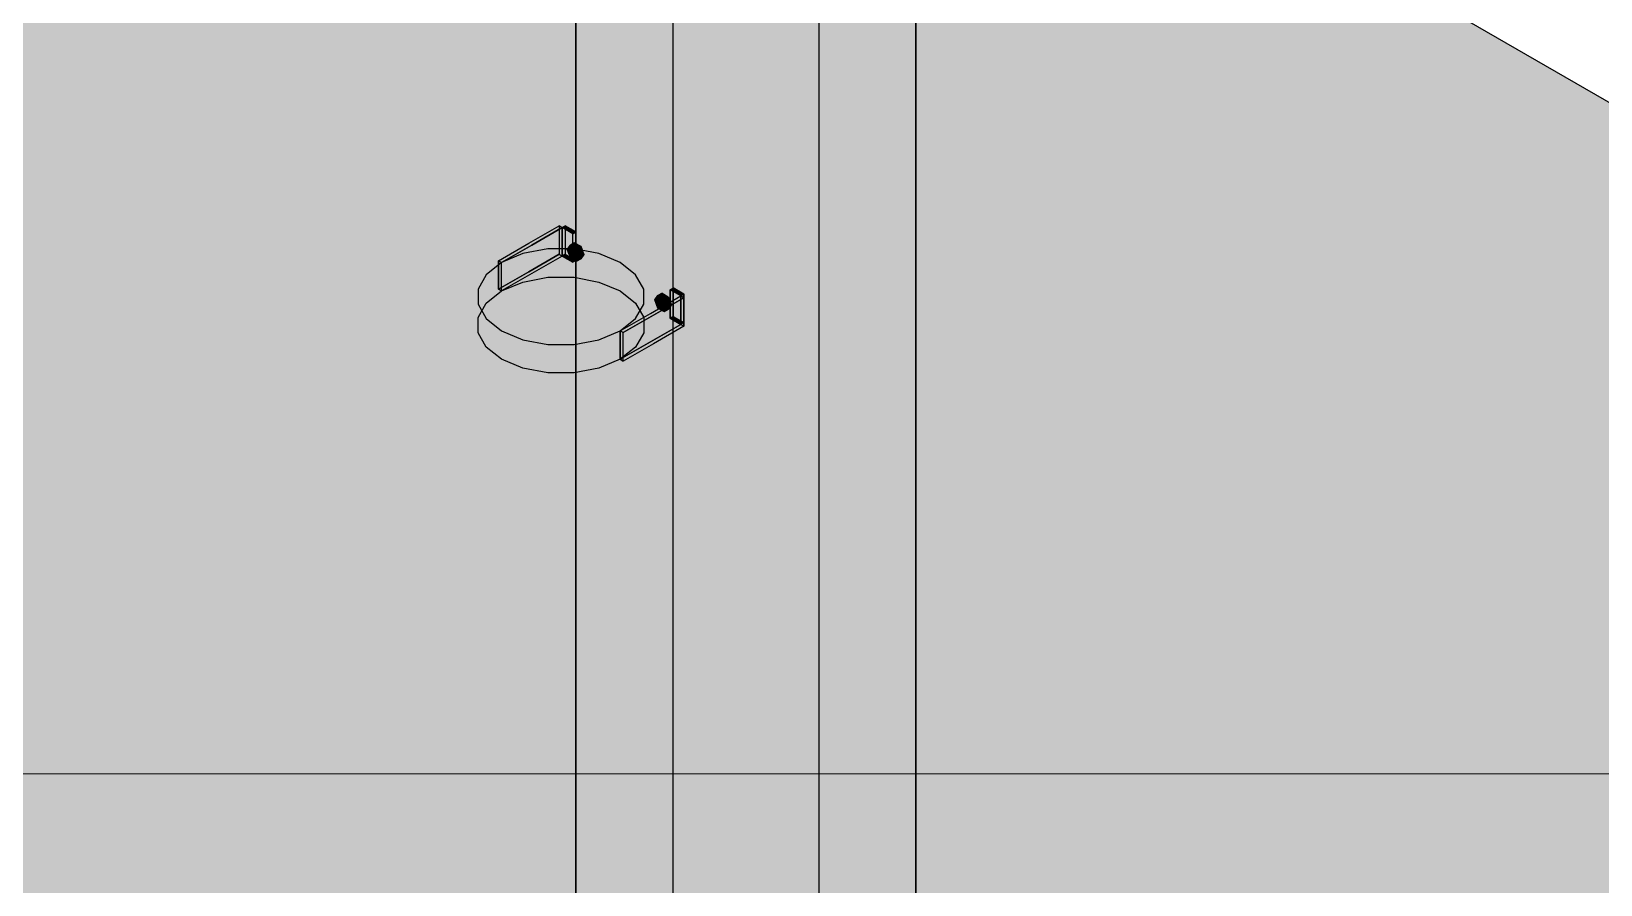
# Model space of a CAD drawing. Header units: metres. Extents: x 0 to 34.2, y 0 to 17.8.
# Drawn here: x 15.876 to 17.274, y 4.301 to 5.062 of the extents above; entities that cross this region are included whole.
import ezdxf

# ---------------------------------------------------------------- set-up
doc = ezdxf.new("R2010")
doc.units = ezdxf.units.M
doc.header["$LTSCALE"] = 0.25
doc.layers.add('ISO-ARISTAS', color=8, linetype='CONTINUOUS')
doc.layers.add('ISO-CONCRETO-SUP', color=254, linetype='CONTINUOUS', true_color=0xe8e8e8)
doc.layers.add('LLAMADAS', color=30, linetype='CONTINUOUS', lineweight=18)

msp = doc.modelspace()

# ---------------------------------------------------------------- linework, layer by layer
at = {"layer": 'ISO-ARISTAS', "color": 250}
for p, q in [((16.4476, 5.0516), (16.4476, 5.4151)), ((16.4476, 5.0516), (16.4476, 5.4151)), ((16.5775, 5.2266), (16.5775, 4.8631)), ((16.5775, 5.2266), (16.5775, 4.8631)), ((16.9048, 5.2166), (17.5754, 4.8294)), ((16.6641, 4.8131), (16.6641, 5.1766)), ((16.6641, 5.1766), (16.6641, 4.8131)), ((16.361, 4.7381), (16.361, 5.1016)), ((16.361, 5.1016), (16.361, 4.7381)), ((16.4476, 4.6881), (16.4476, 5.0516)), ((16.4476, 4.6881), (16.4476, 5.0516)), ((16.319, 4.8731), (16.346, 4.8887)), ((16.319, 4.8731), (16.346, 4.8887)), ((16.3218, 4.8715), (16.3487, 4.8871)), ((16.3487, 4.8871), (16.3218, 4.8715)), ((16.3487, 4.8871), (16.346, 4.8887)), ((16.346, 4.8887), (16.346, 4.8633)), ((16.346, 4.8887), (16.346, 4.8633)), ((16.346, 4.8887), (16.3487, 4.8871)), ((16.3487, 4.8871), (16.3515, 4.8887)), ((16.3487, 4.8871), (16.3515, 4.8887)), ((16.3487, 4.8617), (16.3487, 4.8871)), ((16.3487, 4.8617), (16.3487, 4.8871)), ((16.3583, 4.8816), (16.3487, 4.8871)), ((16.3487, 4.8871), (16.3487, 4.8617)), ((16.3487, 4.8871), (16.3487, 4.8617)), ((16.3583, 4.8816), (16.3487, 4.8871)), ((16.3515, 4.8887), (16.3515, 4.8633)), ((16.361, 4.8832), (16.3515, 4.8887)), ((16.3515, 4.8887), (16.3515, 4.8633)), ((16.3515, 4.8887), (16.361, 4.8832)), ((16.3583, 4.8816), (16.361, 4.8832)), ((16.361, 4.8832), (16.3583, 4.8816)), ((16.361, 4.8578), (16.361, 4.8832)), ((16.361, 4.8832), (16.361, 4.8578)), ((16.292, 4.8575), (16.319, 4.8731)), ((16.292, 4.8575), (16.319, 4.8731)), ((16.2948, 4.856), (16.3218, 4.8715)), ((16.3218, 4.8715), (16.2948, 4.856)), ((16.3561, 4.8714), (16.3533, 4.8675)), ((16.3533, 4.8675), (16.3561, 4.8714)), ((16.357, 4.8696), (16.3533, 4.8675)), ((16.3533, 4.8675), (16.357, 4.8696)), ((16.3598, 4.8736), (16.3561, 4.8714)), ((16.3561, 4.8714), (16.3598, 4.8736)), ((16.3561, 4.8714), (16.3616, 4.8682)), ((16.3616, 4.8682), (16.3561, 4.8714)), ((16.357, 4.8696), (16.3598, 4.8736)), ((16.357, 4.8696), (16.3598, 4.8736)), ((16.3598, 4.8625), (16.357, 4.8696)), ((16.3598, 4.8625), (16.357, 4.8696)), ((16.3583, 4.8562), (16.3583, 4.8816)), ((16.3583, 4.8562), (16.3583, 4.8816)), ((16.3598, 4.8736), (16.3654, 4.8704)), ((16.3598, 4.8736), (16.3654, 4.8704)), ((16.3654, 4.8704), (16.3616, 4.8682)), ((16.3616, 4.8682), (16.3654, 4.8704)), ((16.3654, 4.8704), (16.3681, 4.8632)), ((16.3654, 4.8704), (16.3681, 4.8632)), ((16.2948, 4.856), (16.281, 4.845)), ((16.292, 4.8321), (16.292, 4.8575)), ((16.2948, 4.856), (16.292, 4.8575)), ((16.2948, 4.856), (16.292, 4.8575)), ((16.292, 4.8575), (16.292, 4.8321)), ((16.3137, 4.8639), (16.2948, 4.856)), ((16.2948, 4.8306), (16.2948, 4.856)), ((16.2948, 4.8306), (16.2948, 4.856)), ((16.3359, 4.8681), (16.3137, 4.8639)), ((16.319, 4.8477), (16.346, 4.8633)), ((16.346, 4.8633), (16.319, 4.8477)), ((16.3487, 4.8617), (16.3218, 4.8461)), ((16.3487, 4.8617), (16.3218, 4.8461)), ((16.3593, 4.8681), (16.3359, 4.8681)), ((16.346, 4.8633), (16.3487, 4.8617)), ((16.346, 4.8633), (16.3487, 4.8617)), ((16.3487, 4.8617), (16.3515, 4.8633)), ((16.3515, 4.8633), (16.3487, 4.8617)), ((16.3583, 4.8562), (16.3487, 4.8617)), ((16.3487, 4.8617), (16.3583, 4.8562)), ((16.3515, 4.8633), (16.361, 4.8578)), ((16.3515, 4.8633), (16.361, 4.8578)), ((16.3533, 4.8675), (16.3561, 4.8603)), ((16.3561, 4.8603), (16.3533, 4.8675)), ((16.3561, 4.8603), (16.3598, 4.8625)), ((16.3598, 4.8625), (16.3561, 4.8603)), ((16.3561, 4.8603), (16.3616, 4.8571)), ((16.3616, 4.8571), (16.3561, 4.8603)), ((16.361, 4.8578), (16.3583, 4.8562)), ((16.361, 4.8578), (16.3583, 4.8562)), ((16.3815, 4.8639), (16.3593, 4.8681)), ((16.3654, 4.8593), (16.3598, 4.8625)), ((16.3654, 4.8593), (16.3598, 4.8625)), ((16.3616, 4.8682), (16.3644, 4.8611)), ((16.3644, 4.8611), (16.3616, 4.8682)), ((16.3616, 4.8571), (16.3644, 4.8611)), ((16.3644, 4.8611), (16.3616, 4.8571)), ((16.3616, 4.8571), (16.3654, 4.8593)), ((16.3654, 4.8593), (16.3616, 4.8571)), ((16.3644, 4.8611), (16.3681, 4.8632)), ((16.3681, 4.8632), (16.3644, 4.8611)), ((16.3681, 4.8632), (16.3654, 4.8593)), ((16.3681, 4.8632), (16.3654, 4.8593)), ((16.4004, 4.856), (16.3815, 4.8639)), ((16.4142, 4.845), (16.4004, 4.856)), ((16.5775, 4.8631), (16.5775, 4.4996)), ((16.5775, 4.8631), (16.5775, 4.4996)), ((16.281, 4.845), (16.2738, 4.8322)), ((16.292, 4.8321), (16.319, 4.8477)), ((16.319, 4.8477), (16.292, 4.8321)), ((16.3218, 4.8461), (16.2948, 4.8306)), ((16.3218, 4.8461), (16.2948, 4.8306)), ((16.3137, 4.8385), (16.3359, 4.8427)), ((16.3359, 4.8427), (16.3593, 4.8427)), ((16.3593, 4.8427), (16.3815, 4.8385)), ((16.4214, 4.8322), (16.4142, 4.845)), ((16.2738, 4.8322), (16.2738, 4.8187)), ((16.281, 4.8196), (16.2948, 4.8306)), ((16.2948, 4.8306), (16.292, 4.8321)), ((16.292, 4.8321), (16.2948, 4.8306)), ((16.2948, 4.8306), (16.3137, 4.8385)), ((16.3815, 4.8385), (16.4004, 4.8306)), ((16.4004, 4.8306), (16.4142, 4.8196)), ((16.4214, 4.8187), (16.4214, 4.8322)), ((16.434, 4.8264), (16.4313, 4.8225)), ((16.4313, 4.8225), (16.434, 4.8264)), ((16.4378, 4.8286), (16.434, 4.8264)), ((16.434, 4.8264), (16.4378, 4.8286)), ((16.434, 4.8264), (16.4396, 4.8232)), ((16.4396, 4.8232), (16.434, 4.8264)), ((16.435, 4.8246), (16.4378, 4.8286)), ((16.435, 4.8246), (16.4378, 4.8286)), ((16.4378, 4.8286), (16.4433, 4.8254)), ((16.4378, 4.8286), (16.4433, 4.8254)), ((16.4449, 4.8316), (16.4476, 4.8332)), ((16.4449, 4.8316), (16.4476, 4.8332)), ((16.4449, 4.8062), (16.4449, 4.8316)), ((16.4544, 4.8261), (16.4449, 4.8316)), ((16.4449, 4.8316), (16.4449, 4.8062)), ((16.4544, 4.8261), (16.4449, 4.8316)), ((16.4476, 4.8332), (16.4476, 4.8078)), ((16.4571, 4.8277), (16.4476, 4.8332)), ((16.4476, 4.8332), (16.4476, 4.8078)), ((16.4476, 4.8332), (16.4571, 4.8277)), ((16.4544, 4.8261), (16.4571, 4.8277)), ((16.4571, 4.8277), (16.4544, 4.8261)), ((16.4571, 4.8023), (16.4571, 4.8277)), ((16.4571, 4.8277), (16.4571, 4.8023)), ((16.2738, 4.8068), (16.281, 4.8196)), ((16.2738, 4.8187), (16.281, 4.8059)), ((16.4142, 4.8196), (16.4214, 4.8068)), ((16.4142, 4.8059), (16.4214, 4.8187)), ((16.4274, 4.8105), (16.4544, 4.8261)), ((16.4274, 4.8105), (16.4544, 4.8261)), ((16.4302, 4.8089), (16.4571, 4.8245)), ((16.4571, 4.8245), (16.4302, 4.8089)), ((16.435, 4.8246), (16.4313, 4.8225)), ((16.4313, 4.8225), (16.435, 4.8246)), ((16.4313, 4.8225), (16.434, 4.8153)), ((16.434, 4.8153), (16.4313, 4.8225)), ((16.434, 4.8153), (16.4378, 4.8175)), ((16.4378, 4.8175), (16.434, 4.8153)), ((16.434, 4.8153), (16.4396, 4.8121)), ((16.4396, 4.8121), (16.434, 4.8153)), ((16.4378, 4.8175), (16.435, 4.8246)), ((16.4378, 4.8175), (16.435, 4.8246)), ((16.4433, 4.8143), (16.4378, 4.8175)), ((16.4433, 4.8143), (16.4378, 4.8175)), ((16.4433, 4.8254), (16.4396, 4.8232)), ((16.4396, 4.8232), (16.4433, 4.8254)), ((16.4396, 4.8232), (16.4424, 4.8161)), ((16.4424, 4.8161), (16.4396, 4.8232)), ((16.4396, 4.8121), (16.4424, 4.8161)), ((16.4424, 4.8161), (16.4396, 4.8121)), ((16.4396, 4.8121), (16.4433, 4.8143)), ((16.4433, 4.8143), (16.4396, 4.8121)), ((16.4424, 4.8161), (16.4461, 4.8182)), ((16.4461, 4.8182), (16.4424, 4.8161)), ((16.4433, 4.8254), (16.4461, 4.8182)), ((16.4433, 4.8254), (16.4461, 4.8182)), ((16.4461, 4.8182), (16.4433, 4.8143)), ((16.4461, 4.8182), (16.4433, 4.8143)), ((16.4544, 4.8007), (16.4544, 4.8261)), ((16.4544, 4.8007), (16.4544, 4.8261)), ((16.4571, 4.8245), (16.4544, 4.8261)), ((16.4544, 4.8261), (16.4544, 4.8007)), ((16.4544, 4.8261), (16.4544, 4.8007)), ((16.4544, 4.8261), (16.4571, 4.8245)), ((16.4571, 4.7991), (16.4571, 4.8245)), ((16.4571, 4.8245), (16.4571, 4.7991)), ((16.6641, 4.4496), (16.6641, 4.8131)), ((16.6641, 4.8131), (16.6641, 4.4496)), ((16.2738, 4.7933), (16.2738, 4.8068)), ((16.281, 4.8059), (16.2948, 4.795)), ((16.4004, 4.795), (16.4274, 4.8105)), ((16.4004, 4.795), (16.4274, 4.8105)), ((16.4004, 4.795), (16.4142, 4.8059)), ((16.4032, 4.7934), (16.4302, 4.8089)), ((16.4302, 4.8089), (16.4032, 4.7934)), ((16.4214, 4.8068), (16.4214, 4.7933)), ((16.4274, 4.7851), (16.4544, 4.8007)), ((16.4544, 4.8007), (16.4274, 4.7851)), ((16.4571, 4.7991), (16.4302, 4.7835)), ((16.4571, 4.7991), (16.4302, 4.7835)), ((16.4449, 4.8062), (16.4476, 4.8078)), ((16.4476, 4.8078), (16.4449, 4.8062)), ((16.4544, 4.8007), (16.4449, 4.8062)), ((16.4449, 4.8062), (16.4544, 4.8007)), ((16.4476, 4.8078), (16.4571, 4.8023)), ((16.4476, 4.8078), (16.4571, 4.8023)), ((16.4571, 4.8023), (16.4544, 4.8007)), ((16.4571, 4.8023), (16.4544, 4.8007)), ((16.4544, 4.8007), (16.4571, 4.7991)), ((16.4544, 4.8007), (16.4571, 4.7991)), ((16.281, 4.7805), (16.2738, 4.7933)), ((16.2948, 4.795), (16.3137, 4.787)), ((16.3137, 4.787), (16.3359, 4.7828)), ((16.3593, 4.7828), (16.3815, 4.787)), ((16.3815, 4.787), (16.4004, 4.795)), ((16.4004, 4.7696), (16.4004, 4.795)), ((16.4032, 4.7934), (16.4004, 4.795)), ((16.4032, 4.7934), (16.4004, 4.795)), ((16.4004, 4.795), (16.4004, 4.7696)), ((16.4004, 4.7696), (16.4274, 4.7851)), ((16.4274, 4.7851), (16.4004, 4.7696)), ((16.4032, 4.768), (16.4032, 4.7934)), ((16.4032, 4.768), (16.4032, 4.7934)), ((16.4214, 4.7933), (16.4142, 4.7805)), ((16.2948, 4.7696), (16.281, 4.7805)), ((16.3359, 4.7828), (16.3593, 4.7828)), ((16.4142, 4.7805), (16.4004, 4.7696)), ((16.4302, 4.7835), (16.4032, 4.768)), ((16.4302, 4.7835), (16.4032, 4.768)), ((16.3137, 4.7616), (16.2948, 4.7696)), ((16.3359, 4.7574), (16.3137, 4.7616)), ((16.3593, 4.7574), (16.3359, 4.7574)), ((16.3815, 4.7616), (16.3593, 4.7574)), ((16.4004, 4.7696), (16.3815, 4.7616)), ((16.4032, 4.768), (16.4004, 4.7696)), ((16.4004, 4.7696), (16.4032, 4.768)), ((16.361, 4.3746), (16.361, 4.7381)), ((16.361, 4.7381), (16.361, 4.3746)), ((16.4476, 4.3246), (16.4476, 4.6881)), ((16.4476, 4.3246), (16.4476, 4.6881)), ((16.5775, 4.4996), (16.5775, 4.136)), ((16.5775, 4.4996), (16.5775, 4.136)), ((16.6641, 4.086), (16.6641, 4.4496)), ((16.6641, 4.4496), (16.6641, 4.086)), ((16.361, 4.011), (16.361, 4.3746)), ((16.361, 4.3746), (16.361, 4.011)), ((16.4476, 3.961), (16.4476, 4.3246)), ((16.4476, 3.961), (16.4476, 4.3246))]:
    msp.add_line(p, q, dxfattribs=at)
at = {"layer": 'ISO-CONCRETO-SUP', "true_color": 0xc9c7c0}
for points in [[(16.2341, 5.6038), (16.9048, 5.2166), (15.6712, 5.2788), (16.3419, 4.8916)], [(15.6712, 5.2788), (16.3419, 4.8916), (15.1083, 4.9538), (15.7789, 4.5666)], [(16.9048, 5.2166), (17.5754, 4.8294), (16.3419, 4.8916), (17.0125, 4.5044)], [(16.3419, 4.8916), (17.0125, 4.5044), (15.7789, 4.5666), (16.4496, 4.1794)], [(17.5754, 4.8294), (18.246, 4.4422), (17.0125, 4.5044), (17.6831, 4.1172)], [(15.7789, 4.5666), (16.4496, 4.1794), (15.216, 4.2416), (15.8867, 3.8544)], [(17.0125, 4.5044), (17.6831, 4.1172), (16.4496, 4.1794), (17.1202, 3.7922)]]:
    msp.add_solid(points, dxfattribs=at)
at = {"layer": 'ISO-CONCRETO-SUP', "true_color": 0x575d65}
for points in [[(16.6641, 5.1766), (16.4476, 5.0516), (16.6641, 5.5401), (16.4476, 5.4151)], [(16.5775, 4.8631), (16.361, 4.7381), (16.5775, 5.2266), (16.361, 5.1016)], [(16.6641, 4.8131), (16.4476, 4.6881), (16.6641, 5.1766), (16.4476, 5.0516)], [(16.5775, 4.4996), (16.361, 4.3746), (16.5775, 4.8631), (16.361, 4.7381)], [(16.6641, 4.4496), (16.4476, 4.3246), (16.6641, 4.8131), (16.4476, 4.6881)], [(16.5775, 4.136), (16.361, 4.011), (16.5775, 4.4996), (16.361, 4.3746)], [(16.6641, 4.086), (16.4476, 3.961), (16.6641, 4.4496), (16.4476, 4.3246)]]:
    msp.add_solid(points, dxfattribs=at)
at = {"layer": 'ISO-CONCRETO-SUP', "true_color": 0x616771}
for points in [[(16.361, 5.1016), (16.4476, 5.0516), (16.361, 5.4651), (16.4476, 5.4151)], [(16.5775, 4.8631), (16.6641, 4.8131), (16.5775, 5.2266), (16.6641, 5.1766)], [(16.361, 4.7381), (16.4476, 4.6881), (16.361, 5.1016), (16.4476, 5.0516)], [(16.5775, 4.4996), (16.6641, 4.4496), (16.5775, 4.8631), (16.6641, 4.8131)], [(16.361, 4.3746), (16.4476, 4.3246), (16.361, 4.7381), (16.4476, 4.6881)], [(16.5775, 4.136), (16.6641, 4.086), (16.5775, 4.4996), (16.6641, 4.4496)], [(16.361, 4.011), (16.4476, 3.961), (16.361, 4.3746), (16.4476, 4.3246)]]:
    msp.add_solid(points, dxfattribs=at)
at = {"layer": 'ISO-CONCRETO-SUP', "true_color": 0x92aec8}
for points in [[(16.3367, 5.1512), (16.3159, 5.1473), (16.3367, 5.0559), (16.3159, 5.052)], [(16.3585, 5.0716), (16.3793, 5.0755), (16.3585, 4.9763), (16.3793, 4.9802)], [(16.3367, 5.0559), (16.3159, 5.052), (16.3367, 4.9606), (16.3159, 4.9567)], [(16.3585, 4.9763), (16.3793, 4.9802), (16.3585, 4.8809), (16.3793, 4.8848)], [(16.3367, 4.9606), (16.3159, 4.9567), (16.3367, 4.8652), (16.3159, 4.8613)], [(16.3585, 4.8809), (16.3793, 4.8848), (16.3585, 4.7856), (16.3793, 4.7895)], [(16.3367, 4.8652), (16.3159, 4.8613), (16.3367, 4.7699), (16.3159, 4.766)], [(16.3585, 4.7856), (16.3793, 4.7895), (16.3585, 4.6903), (16.3793, 4.6942)], [(16.3367, 4.7699), (16.3159, 4.766), (16.3367, 4.6746), (16.3159, 4.6707)], [(16.3585, 4.6903), (16.3793, 4.6942), (16.3585, 4.5949), (16.3793, 4.5988)], [(16.3367, 4.6746), (16.3159, 4.6707), (16.3367, 4.5792), (16.3159, 4.5753)], [(16.3585, 4.5949), (16.3793, 4.5988), (16.3585, 4.4996), (16.3793, 4.5035)], [(16.3367, 4.5792), (16.3159, 4.5753), (16.3367, 4.4839), (16.3159, 4.48)], [(16.3585, 4.4996), (16.3793, 4.5035), (16.3585, 4.4043), (16.3793, 4.4082)], [(16.3367, 4.4839), (16.3159, 4.48), (16.3367, 4.3886), (16.3159, 4.3847)], [(16.3585, 4.4043), (16.3793, 4.4082), (16.3585, 4.3089), (16.3793, 4.3128)], [(16.3367, 4.3886), (16.3159, 4.3847), (16.3367, 4.2932), (16.3159, 4.2893)], [(16.3585, 4.3089), (16.3793, 4.3128), (16.3585, 4.2136), (16.3793, 4.2175)]]:
    msp.add_solid(points, dxfattribs=at)
at = {"layer": 'ISO-CONCRETO-SUP', "true_color": 0x98b5d0}
for points in [[(16.3585, 5.1512), (16.3367, 5.1512), (16.3585, 5.0559), (16.3367, 5.0559)], [(16.3367, 5.0716), (16.3585, 5.0716), (16.3367, 4.9763), (16.3585, 4.9763)], [(16.3585, 5.0559), (16.3367, 5.0559), (16.3585, 4.9606), (16.3367, 4.9606)], [(16.3367, 4.9763), (16.3585, 4.9763), (16.3367, 4.8809), (16.3585, 4.8809)], [(16.3585, 4.9606), (16.3367, 4.9606), (16.3585, 4.8652), (16.3367, 4.8652)], [(16.3367, 4.8809), (16.3585, 4.8809), (16.3367, 4.7856), (16.3585, 4.7856)], [(16.3585, 4.8652), (16.3367, 4.8652), (16.3585, 4.7699), (16.3367, 4.7699)], [(16.3367, 4.7856), (16.3585, 4.7856), (16.3367, 4.6903), (16.3585, 4.6903)], [(16.3585, 4.7699), (16.3367, 4.7699), (16.3585, 4.6746), (16.3367, 4.6746)], [(16.3367, 4.6903), (16.3585, 4.6903), (16.3367, 4.5949), (16.3585, 4.5949)], [(16.3585, 4.6746), (16.3367, 4.6746), (16.3585, 4.5792), (16.3367, 4.5792)], [(16.3367, 4.5949), (16.3585, 4.5949), (16.3367, 4.4996), (16.3585, 4.4996)], [(16.3585, 4.5792), (16.3367, 4.5792), (16.3585, 4.4839), (16.3367, 4.4839)], [(16.3367, 4.4996), (16.3585, 4.4996), (16.3367, 4.4043), (16.3585, 4.4043)], [(16.3585, 4.4839), (16.3367, 4.4839), (16.3585, 4.3886), (16.3367, 4.3886)], [(16.3367, 4.4043), (16.3585, 4.4043), (16.3367, 4.3089), (16.3585, 4.3089)], [(16.3585, 4.3886), (16.3367, 4.3886), (16.3585, 4.2932), (16.3367, 4.2932)], [(16.3367, 4.3089), (16.3585, 4.3089), (16.3367, 4.2136), (16.3585, 4.2136)]]:
    msp.add_solid(points, dxfattribs=at)
at = {"layer": 'ISO-CONCRETO-SUP', "true_color": 0x99b6d1}
for points in [[(16.3793, 5.1473), (16.3585, 5.1512), (16.3793, 5.052), (16.3585, 5.0559)], [(16.3159, 5.0755), (16.3367, 5.0716), (16.3159, 4.9802), (16.3367, 4.9763)], [(16.3793, 5.052), (16.3585, 5.0559), (16.3793, 4.9567), (16.3585, 4.9606)], [(16.3159, 4.9802), (16.3367, 4.9763), (16.3159, 4.8848), (16.3367, 4.8809)], [(16.3793, 4.9567), (16.3585, 4.9606), (16.3793, 4.8613), (16.3585, 4.8652)], [(16.3159, 4.8848), (16.3367, 4.8809), (16.3159, 4.7895), (16.3367, 4.7856)], [(16.3793, 4.8613), (16.3585, 4.8652), (16.3793, 4.766), (16.3585, 4.7699)], [(16.3159, 4.7895), (16.3367, 4.7856), (16.3159, 4.6942), (16.3367, 4.6903)], [(16.3793, 4.766), (16.3585, 4.7699), (16.3793, 4.6707), (16.3585, 4.6746)], [(16.3159, 4.6942), (16.3367, 4.6903), (16.3159, 4.5988), (16.3367, 4.5949)], [(16.3793, 4.6707), (16.3585, 4.6746), (16.3793, 4.5753), (16.3585, 4.5792)], [(16.3159, 4.5988), (16.3367, 4.5949), (16.3159, 4.5035), (16.3367, 4.4996)], [(16.3793, 4.5753), (16.3585, 4.5792), (16.3793, 4.48), (16.3585, 4.4839)], [(16.3159, 4.5035), (16.3367, 4.4996), (16.3159, 4.4082), (16.3367, 4.4043)], [(16.3793, 4.48), (16.3585, 4.4839), (16.3793, 4.3847), (16.3585, 4.3886)], [(16.3159, 4.4082), (16.3367, 4.4043), (16.3159, 4.3128), (16.3367, 4.3089)], [(16.3793, 4.3847), (16.3585, 4.3886), (16.3793, 4.2893), (16.3585, 4.2932)], [(16.3159, 4.3128), (16.3367, 4.3089), (16.3159, 4.2175), (16.3367, 4.2136)]]:
    msp.add_solid(points, dxfattribs=at)
at = {"layer": 'ISO-CONCRETO-SUP', "true_color": 0x7c93a9}
for points in [[(16.2982, 5.1399), (16.2854, 5.1297), (16.2982, 5.0446), (16.2854, 5.0344)], [(16.397, 5.0829), (16.4098, 5.0931), (16.397, 4.9876), (16.4098, 4.9978)], [(16.2982, 5.0446), (16.2854, 5.0344), (16.2982, 4.9493), (16.2854, 4.939)], [(16.397, 4.9876), (16.4098, 4.9978), (16.397, 4.8923), (16.4098, 4.9025)], [(16.2982, 4.9493), (16.2854, 4.939), (16.2982, 4.8539), (16.2854, 4.8437)], [(16.397, 4.8923), (16.4098, 4.9025), (16.397, 4.7969), (16.4098, 4.8071)], [(16.2982, 4.8539), (16.2854, 4.8437), (16.2982, 4.7586), (16.2854, 4.7484)], [(16.397, 4.7969), (16.4098, 4.8071), (16.397, 4.7016), (16.4098, 4.7118)], [(16.2982, 4.7586), (16.2854, 4.7484), (16.2982, 4.6633), (16.2854, 4.653)], [(16.397, 4.7016), (16.4098, 4.7118), (16.397, 4.6063), (16.4098, 4.6165)], [(16.2982, 4.6633), (16.2854, 4.653), (16.2982, 4.5679), (16.2854, 4.5577)], [(16.397, 4.6063), (16.4098, 4.6165), (16.397, 4.5109), (16.4098, 4.5211)], [(16.2982, 4.5679), (16.2854, 4.5577), (16.2982, 4.4726), (16.2854, 4.4624)], [(16.397, 4.5109), (16.4098, 4.5211), (16.397, 4.4156), (16.4098, 4.4258)], [(16.2982, 4.4726), (16.2854, 4.4624), (16.2982, 4.3773), (16.2854, 4.367)], [(16.397, 4.4156), (16.4098, 4.4258), (16.397, 4.3203), (16.4098, 4.3305)], [(16.2982, 4.3773), (16.2854, 4.367), (16.2982, 4.2819), (16.2854, 4.2717)], [(16.397, 4.3203), (16.4098, 4.3305), (16.397, 4.2249), (16.4098, 4.2351)]]:
    msp.add_solid(points, dxfattribs=at)
at = {"layer": 'ISO-CONCRETO-SUP', "true_color": 0x88a2bb}
for points in [[(16.3159, 5.1473), (16.2982, 5.1399), (16.3159, 5.052), (16.2982, 5.0446)], [(16.3793, 5.0755), (16.397, 5.0829), (16.3793, 4.9802), (16.397, 4.9876)], [(16.3159, 5.052), (16.2982, 5.0446), (16.3159, 4.9567), (16.2982, 4.9493)], [(16.3793, 4.9802), (16.397, 4.9876), (16.3793, 4.8848), (16.397, 4.8923)], [(16.3159, 4.9567), (16.2982, 4.9493), (16.3159, 4.8613), (16.2982, 4.8539)], [(16.3793, 4.8848), (16.397, 4.8923), (16.3793, 4.7895), (16.397, 4.7969)], [(16.3159, 4.8613), (16.2982, 4.8539), (16.3159, 4.766), (16.2982, 4.7586)], [(16.3793, 4.7895), (16.397, 4.7969), (16.3793, 4.6942), (16.397, 4.7016)], [(16.3159, 4.766), (16.2982, 4.7586), (16.3159, 4.6707), (16.2982, 4.6633)], [(16.3793, 4.6942), (16.397, 4.7016), (16.3793, 4.5988), (16.397, 4.6063)], [(16.3159, 4.6707), (16.2982, 4.6633), (16.3159, 4.5753), (16.2982, 4.5679)], [(16.3793, 4.5988), (16.397, 4.6063), (16.3793, 4.5035), (16.397, 4.5109)], [(16.3159, 4.5753), (16.2982, 4.5679), (16.3159, 4.48), (16.2982, 4.4726)], [(16.3793, 4.5035), (16.397, 4.5109), (16.3793, 4.4082), (16.397, 4.4156)], [(16.3159, 4.48), (16.2982, 4.4726), (16.3159, 4.3847), (16.2982, 4.3773)], [(16.3793, 4.4082), (16.397, 4.4156), (16.3793, 4.3128), (16.397, 4.3203)], [(16.3159, 4.3847), (16.2982, 4.3773), (16.3159, 4.2893), (16.2982, 4.2819)], [(16.3793, 4.3128), (16.397, 4.3203), (16.3793, 4.2175), (16.397, 4.2249)]]:
    msp.add_solid(points, dxfattribs=at)
at = {"layer": 'ISO-CONCRETO-SUP', "true_color": 0x95b1cc}
for points in [[(16.397, 5.1399), (16.3793, 5.1473), (16.397, 5.0446), (16.3793, 5.052)], [(16.2982, 5.0829), (16.3159, 5.0755), (16.2982, 4.9876), (16.3159, 4.9802)], [(16.397, 5.0446), (16.3793, 5.052), (16.397, 4.9493), (16.3793, 4.9567)], [(16.2982, 4.9876), (16.3159, 4.9802), (16.2982, 4.8923), (16.3159, 4.8848)], [(16.397, 4.9493), (16.3793, 4.9567), (16.397, 4.8539), (16.3793, 4.8613)], [(16.2982, 4.8923), (16.3159, 4.8848), (16.2982, 4.7969), (16.3159, 4.7895)], [(16.397, 4.8539), (16.3793, 4.8613), (16.397, 4.7586), (16.3793, 4.766)], [(16.2982, 4.7969), (16.3159, 4.7895), (16.2982, 4.7016), (16.3159, 4.6942)], [(16.397, 4.7586), (16.3793, 4.766), (16.397, 4.6633), (16.3793, 4.6707)], [(16.2982, 4.7016), (16.3159, 4.6942), (16.2982, 4.6063), (16.3159, 4.5988)], [(16.397, 4.6633), (16.3793, 4.6707), (16.397, 4.5679), (16.3793, 4.5753)], [(16.2982, 4.6063), (16.3159, 4.5988), (16.2982, 4.5109), (16.3159, 4.5035)], [(16.397, 4.5679), (16.3793, 4.5753), (16.397, 4.4726), (16.3793, 4.48)], [(16.2982, 4.5109), (16.3159, 4.5035), (16.2982, 4.4156), (16.3159, 4.4082)], [(16.397, 4.4726), (16.3793, 4.48), (16.397, 4.3773), (16.3793, 4.3847)], [(16.2982, 4.4156), (16.3159, 4.4082), (16.2982, 4.3203), (16.3159, 4.3128)], [(16.397, 4.3773), (16.3793, 4.3847), (16.397, 4.2819), (16.3793, 4.2893)], [(16.2982, 4.3203), (16.3159, 4.3128), (16.2982, 4.2249), (16.3159, 4.2175)]]:
    msp.add_solid(points, dxfattribs=at)
at = {"layer": 'ISO-CONCRETO-SUP', "true_color": 0x8da7c1}
for points in [[(16.4098, 5.1297), (16.397, 5.1399), (16.4098, 5.0344), (16.397, 5.0446)], [(16.2854, 5.0931), (16.2982, 5.0829), (16.2854, 4.9978), (16.2982, 4.9876)], [(16.4098, 5.0344), (16.397, 5.0446), (16.4098, 4.939), (16.397, 4.9493)], [(16.2854, 4.9978), (16.2982, 4.9876), (16.2854, 4.9025), (16.2982, 4.8923)], [(16.4098, 4.939), (16.397, 4.9493), (16.4098, 4.8437), (16.397, 4.8539)], [(16.2854, 4.9025), (16.2982, 4.8923), (16.2854, 4.8071), (16.2982, 4.7969)], [(16.4098, 4.8437), (16.397, 4.8539), (16.4098, 4.7484), (16.397, 4.7586)], [(16.2854, 4.8071), (16.2982, 4.7969), (16.2854, 4.7118), (16.2982, 4.7016)], [(16.4098, 4.7484), (16.397, 4.7586), (16.4098, 4.653), (16.397, 4.6633)], [(16.2854, 4.7118), (16.2982, 4.7016), (16.2854, 4.6165), (16.2982, 4.6063)], [(16.4098, 4.653), (16.397, 4.6633), (16.4098, 4.5577), (16.397, 4.5679)], [(16.2854, 4.6165), (16.2982, 4.6063), (16.2854, 4.5211), (16.2982, 4.5109)], [(16.4098, 4.5577), (16.397, 4.5679), (16.4098, 4.4624), (16.397, 4.4726)], [(16.2854, 4.5211), (16.2982, 4.5109), (16.2854, 4.4258), (16.2982, 4.4156)], [(16.4098, 4.4624), (16.397, 4.4726), (16.4098, 4.367), (16.397, 4.3773)], [(16.2854, 4.4258), (16.2982, 4.4156), (16.2854, 4.3305), (16.2982, 4.3203)], [(16.4098, 4.367), (16.397, 4.3773), (16.4098, 4.2717), (16.397, 4.2819)], [(16.2854, 4.3305), (16.2982, 4.3203), (16.2854, 4.2351), (16.2982, 4.2249)]]:
    msp.add_solid(points, dxfattribs=at)
at = {"layer": 'ISO-CONCRETO-SUP', "true_color": 0x6d8195}
for points in [[(16.2854, 5.1297), (16.2786, 5.1177), (16.2854, 5.0344), (16.2786, 5.0224)], [(16.4098, 5.0931), (16.4165, 5.1051), (16.4098, 4.9978), (16.4165, 5.0098)], [(16.2854, 5.0344), (16.2786, 5.0224), (16.2854, 4.939), (16.2786, 4.9271)], [(16.4098, 4.9978), (16.4165, 5.0098), (16.4098, 4.9025), (16.4165, 4.9144)], [(16.2854, 4.939), (16.2786, 4.9271), (16.2854, 4.8437), (16.2786, 4.8317)], [(16.4098, 4.9025), (16.4165, 4.9144), (16.4098, 4.8071), (16.4165, 4.8191)], [(16.2854, 4.8437), (16.2786, 4.8317), (16.2854, 4.7484), (16.2786, 4.7364)], [(16.4098, 4.8071), (16.4165, 4.8191), (16.4098, 4.7118), (16.4165, 4.7238)], [(16.2854, 4.7484), (16.2786, 4.7364), (16.2854, 4.653), (16.2786, 4.6411)], [(16.4098, 4.7118), (16.4165, 4.7238), (16.4098, 4.6165), (16.4165, 4.6284)], [(16.2854, 4.653), (16.2786, 4.6411), (16.2854, 4.5577), (16.2786, 4.5457)], [(16.4098, 4.6165), (16.4165, 4.6284), (16.4098, 4.5211), (16.4165, 4.5331)], [(16.2854, 4.5577), (16.2786, 4.5457), (16.2854, 4.4624), (16.2786, 4.4504)], [(16.4098, 4.5211), (16.4165, 4.5331), (16.4098, 4.4258), (16.4165, 4.4378)], [(16.2854, 4.4624), (16.2786, 4.4504), (16.2854, 4.367), (16.2786, 4.3551)], [(16.4098, 4.4258), (16.4165, 4.4378), (16.4098, 4.3305), (16.4165, 4.3424)], [(16.2854, 4.367), (16.2786, 4.3551), (16.2854, 4.2717), (16.2786, 4.2597)], [(16.4098, 4.3305), (16.4165, 4.3424), (16.4098, 4.2351), (16.4165, 4.2471)]]:
    msp.add_solid(points, dxfattribs=at)
at = {"layer": 'ISO-CONCRETO-SUP', "true_color": 0x8199b0}
for points in [[(16.4165, 5.1177), (16.4098, 5.1297), (16.4165, 5.0224), (16.4098, 5.0344)], [(16.2786, 5.1051), (16.2854, 5.0931), (16.2786, 5.0098), (16.2854, 4.9978)], [(16.4165, 5.0224), (16.4098, 5.0344), (16.4165, 4.9271), (16.4098, 4.939)], [(16.2786, 5.0098), (16.2854, 4.9978), (16.2786, 4.9144), (16.2854, 4.9025)], [(16.4165, 4.9271), (16.4098, 4.939), (16.4165, 4.8317), (16.4098, 4.8437)], [(16.2786, 4.9144), (16.2854, 4.9025), (16.2786, 4.8191), (16.2854, 4.8071)], [(16.4165, 4.8317), (16.4098, 4.8437), (16.4165, 4.7364), (16.4098, 4.7484)], [(16.2786, 4.8191), (16.2854, 4.8071), (16.2786, 4.7238), (16.2854, 4.7118)], [(16.4165, 4.7364), (16.4098, 4.7484), (16.4165, 4.6411), (16.4098, 4.653)], [(16.2786, 4.7238), (16.2854, 4.7118), (16.2786, 4.6284), (16.2854, 4.6165)], [(16.4165, 4.6411), (16.4098, 4.653), (16.4165, 4.5457), (16.4098, 4.5577)], [(16.2786, 4.6284), (16.2854, 4.6165), (16.2786, 4.5331), (16.2854, 4.5211)], [(16.4165, 4.5457), (16.4098, 4.5577), (16.4165, 4.4504), (16.4098, 4.4624)], [(16.2786, 4.5331), (16.2854, 4.5211), (16.2786, 4.4378), (16.2854, 4.4258)], [(16.4165, 4.4504), (16.4098, 4.4624), (16.4165, 4.3551), (16.4098, 4.367)], [(16.2786, 4.4378), (16.2854, 4.4258), (16.2786, 4.3424), (16.2854, 4.3305)], [(16.4165, 4.3551), (16.4098, 4.367), (16.4165, 4.2597), (16.4098, 4.2717)], [(16.2786, 4.3424), (16.2854, 4.3305), (16.2786, 4.2471), (16.2854, 4.2351)]]:
    msp.add_solid(points, dxfattribs=at)
at = {"layer": 'ISO-CONCRETO-SUP', "true_color": 0x687c8e}
for points in [[(16.2786, 5.1177), (16.2786, 5.1051), (16.2786, 5.0224), (16.2786, 5.0098)], [(16.4165, 5.1051), (16.4165, 5.1177), (16.4165, 5.0098), (16.4165, 5.0224)], [(16.2786, 5.0224), (16.2786, 5.0098), (16.2786, 4.9271), (16.2786, 4.9144)], [(16.4165, 5.0098), (16.4165, 5.0224), (16.4165, 4.9144), (16.4165, 4.9271)], [(16.2786, 4.9271), (16.2786, 4.9144), (16.2786, 4.8317), (16.2786, 4.8191)], [(16.4165, 4.9144), (16.4165, 4.9271), (16.4165, 4.8191), (16.4165, 4.8317)], [(16.2786, 4.8317), (16.2786, 4.8191), (16.2786, 4.7364), (16.2786, 4.7238)], [(16.4165, 4.8191), (16.4165, 4.8317), (16.4165, 4.7238), (16.4165, 4.7364)], [(16.2786, 4.7364), (16.2786, 4.7238), (16.2786, 4.6411), (16.2786, 4.6284)], [(16.4165, 4.7238), (16.4165, 4.7364), (16.4165, 4.6284), (16.4165, 4.6411)], [(16.2786, 4.6411), (16.2786, 4.6284), (16.2786, 4.5457), (16.2786, 4.5331)], [(16.4165, 4.6284), (16.4165, 4.6411), (16.4165, 4.5331), (16.4165, 4.5457)], [(16.2786, 4.5457), (16.2786, 4.5331), (16.2786, 4.4504), (16.2786, 4.4378)], [(16.4165, 4.5331), (16.4165, 4.5457), (16.4165, 4.4378), (16.4165, 4.4504)], [(16.2786, 4.4504), (16.2786, 4.4378), (16.2786, 4.3551), (16.2786, 4.3424)], [(16.4165, 4.4378), (16.4165, 4.4504), (16.4165, 4.3424), (16.4165, 4.3551)], [(16.2786, 4.3551), (16.2786, 4.3424), (16.2786, 4.2597), (16.2786, 4.2471)], [(16.4165, 4.3424), (16.4165, 4.3551), (16.4165, 4.2471), (16.4165, 4.2597)]]:
    msp.add_solid(points, dxfattribs=at)
at = {"layer": 'ISO-CONCRETO-SUP', "true_color": 0x9b3232}
for points in [[(16.346, 4.8633), (16.319, 4.8477), (16.346, 4.8887), (16.319, 4.8731)], [(16.3487, 4.8617), (16.3218, 4.8461), (16.3487, 4.8871), (16.3218, 4.8715)], [(16.3515, 4.8633), (16.3487, 4.8617), (16.3515, 4.8887), (16.3487, 4.8871)], [(16.361, 4.8578), (16.3583, 4.8562), (16.361, 4.8832), (16.3583, 4.8816)], [(16.319, 4.8477), (16.292, 4.8321), (16.319, 4.8731), (16.292, 4.8575)], [(16.3218, 4.8461), (16.2948, 4.8306), (16.3218, 4.8715), (16.2948, 4.856)], [(16.4476, 4.8078), (16.4449, 4.8062), (16.4476, 4.8332), (16.4449, 4.8316)], [(16.4571, 4.8023), (16.4544, 4.8007), (16.4571, 4.8277), (16.4544, 4.8261)], [(16.4544, 4.8007), (16.4274, 4.7851), (16.4544, 4.8261), (16.4274, 4.8105)], [(16.4571, 4.7991), (16.4302, 4.7835), (16.4571, 4.8245), (16.4302, 4.8089)], [(16.4274, 4.7851), (16.4004, 4.7696), (16.4274, 4.8105), (16.4004, 4.795)], [(16.4302, 4.7835), (16.4032, 4.768), (16.4302, 4.8089), (16.4032, 4.7934)]]:
    msp.add_solid(points, dxfattribs=at)
at = {"layer": 'ISO-CONCRETO-SUP', "true_color": 0xc03e3e}
for points in [[(16.346, 4.8887), (16.3487, 4.8871), (16.319, 4.8731), (16.3218, 4.8715)], [(16.3515, 4.8887), (16.361, 4.8832), (16.3487, 4.8871), (16.3583, 4.8816)], [(16.319, 4.8731), (16.3218, 4.8715), (16.292, 4.8575), (16.2948, 4.856)], [(16.346, 4.8633), (16.3487, 4.8617), (16.319, 4.8477), (16.3218, 4.8461)], [(16.3515, 4.8633), (16.361, 4.8578), (16.3487, 4.8617), (16.3583, 4.8562)], [(16.319, 4.8477), (16.3218, 4.8461), (16.292, 4.8321), (16.2948, 4.8306)], [(16.4476, 4.8332), (16.4571, 4.8277), (16.4449, 4.8316), (16.4544, 4.8261)], [(16.4544, 4.8261), (16.4571, 4.8245), (16.4274, 4.8105), (16.4302, 4.8089)], [(16.4274, 4.8105), (16.4302, 4.8089), (16.4004, 4.795), (16.4032, 4.7934)], [(16.4544, 4.8007), (16.4571, 4.7991), (16.4274, 4.7851), (16.4302, 4.7835)], [(16.4476, 4.8078), (16.4571, 4.8023), (16.4449, 4.8062), (16.4544, 4.8007)], [(16.4274, 4.7851), (16.4302, 4.7835), (16.4004, 4.7696), (16.4032, 4.768)]]:
    msp.add_solid(points, dxfattribs=at)
at = {"layer": 'ISO-CONCRETO-SUP', "true_color": 0xad3838}
for points in [[(16.346, 4.8633), (16.3487, 4.8617), (16.346, 4.8887), (16.3487, 4.8871)], [(16.3487, 4.8617), (16.3583, 4.8562), (16.3487, 4.8871), (16.3583, 4.8816)], [(16.3515, 4.8633), (16.361, 4.8578), (16.3515, 4.8887), (16.361, 4.8832)], [(16.292, 4.8321), (16.2948, 4.8306), (16.292, 4.8575), (16.2948, 4.856)], [(16.4449, 4.8062), (16.4544, 4.8007), (16.4449, 4.8316), (16.4544, 4.8261)], [(16.4476, 4.8078), (16.4571, 4.8023), (16.4476, 4.8332), (16.4571, 4.8277)], [(16.4544, 4.8007), (16.4571, 4.7991), (16.4544, 4.8261), (16.4571, 4.8245)], [(16.4004, 4.7696), (16.4032, 4.768), (16.4004, 4.795), (16.4032, 4.7934)]]:
    msp.add_solid(points, dxfattribs=at)
at = {"layer": 'ISO-CONCRETO-SUP', "true_color": 0x35363b}
for points in [[(16.357, 4.8696), (16.3598, 4.8736), (16.3533, 4.8675), (16.3561, 4.8714)], [(16.3681, 4.8632), (16.3654, 4.8593), (16.3644, 4.8611), (16.3616, 4.8571)], [(16.435, 4.8246), (16.4378, 4.8286), (16.4313, 4.8225), (16.434, 4.8264)], [(16.4461, 4.8182), (16.4433, 4.8143), (16.4424, 4.8161), (16.4396, 4.8121)]]:
    msp.add_solid(points, dxfattribs=at)
at = {"layer": 'ISO-CONCRETO-SUP', "true_color": 0x4a4c52}
for points in [[(16.3644, 4.8611), (16.3533, 4.8675), (16.3561, 4.8714)], [(16.3644, 4.8611), (16.3561, 4.8714), (16.3616, 4.8682)], [(16.3681, 4.8632), (16.357, 4.8696), (16.3598, 4.8736)], [(16.3681, 4.8632), (16.3598, 4.8625), (16.357, 4.8696)], [(16.3681, 4.8632), (16.3598, 4.8736), (16.3654, 4.8704)], [(16.3644, 4.8611), (16.3561, 4.8603), (16.3533, 4.8675)], [(16.3644, 4.8611), (16.3616, 4.8571), (16.3561, 4.8603)], [(16.3681, 4.8632), (16.3654, 4.8593), (16.3598, 4.8625)], [(16.4424, 4.8161), (16.4313, 4.8225), (16.434, 4.8264)], [(16.4424, 4.8161), (16.434, 4.8264), (16.4396, 4.8232)], [(16.4461, 4.8182), (16.435, 4.8246), (16.4378, 4.8286)], [(16.4461, 4.8182), (16.4378, 4.8286), (16.4433, 4.8254)], [(16.4424, 4.8161), (16.434, 4.8153), (16.4313, 4.8225)], [(16.4424, 4.8161), (16.4396, 4.8121), (16.434, 4.8153)], [(16.4461, 4.8182), (16.4378, 4.8175), (16.435, 4.8246)], [(16.4461, 4.8182), (16.4433, 4.8143), (16.4378, 4.8175)]]:
    msp.add_solid(points, dxfattribs=at)
at = {"layer": 'ISO-CONCRETO-SUP', "true_color": 0x4f5158}
for points in [[(16.3598, 4.8625), (16.357, 4.8696), (16.3561, 4.8603), (16.3533, 4.8675)], [(16.3654, 4.8704), (16.3681, 4.8632), (16.3616, 4.8682), (16.3644, 4.8611)], [(16.4378, 4.8175), (16.435, 4.8246), (16.434, 4.8153), (16.4313, 4.8225)], [(16.4433, 4.8254), (16.4461, 4.8182), (16.4396, 4.8232), (16.4424, 4.8161)]]:
    msp.add_solid(points, dxfattribs=at)
at = {"layer": 'ISO-CONCRETO-SUP', "true_color": 0x52545b}
for points in [[(16.3598, 4.8736), (16.3654, 4.8704), (16.3561, 4.8714), (16.3616, 4.8682)], [(16.3654, 4.8593), (16.3598, 4.8625), (16.3616, 4.8571), (16.3561, 4.8603)], [(16.4378, 4.8286), (16.4433, 4.8254), (16.434, 4.8264), (16.4396, 4.8232)], [(16.4433, 4.8143), (16.4378, 4.8175), (16.4396, 4.8121), (16.434, 4.8153)]]:
    msp.add_solid(points, dxfattribs=at)
at = {"layer": 'ISO-CONCRETO-SUP', "true_color": 0x933030}
for points in [[(16.281, 4.8196), (16.2948, 4.8306), (16.281, 4.845), (16.2948, 4.856)], [(16.4142, 4.7805), (16.4004, 4.7696), (16.4142, 4.8059), (16.4004, 4.795)]]:
    msp.add_solid(points, dxfattribs=at)
at = {"layer": 'ISO-CONCRETO-SUP', "true_color": 0xa23535}
for points in [[(16.2948, 4.8306), (16.3137, 4.8385), (16.2948, 4.856), (16.3137, 4.8639)], [(16.4004, 4.7696), (16.3815, 4.7616), (16.4004, 4.795), (16.3815, 4.787)]]:
    msp.add_solid(points, dxfattribs=at)
at = {"layer": 'ISO-CONCRETO-SUP', "true_color": 0xae3939}
for points in [[(16.3137, 4.8385), (16.3359, 4.8427), (16.3137, 4.8639), (16.3359, 4.8681)], [(16.3815, 4.7616), (16.3593, 4.7574), (16.3815, 4.787), (16.3593, 4.7828)]]:
    msp.add_solid(points, dxfattribs=at)
at = {"layer": 'ISO-CONCRETO-SUP', "true_color": 0xb53b3b}
for points in [[(16.3359, 4.8427), (16.3593, 4.8427), (16.3359, 4.8681), (16.3593, 4.8681)], [(16.3593, 4.7574), (16.3359, 4.7574), (16.3593, 4.7828), (16.3359, 4.7828)]]:
    msp.add_solid(points, dxfattribs=at)
at = {"layer": 'ISO-CONCRETO-SUP', "true_color": 0xb63b3b}
for points in [[(16.3593, 4.8427), (16.3815, 4.8385), (16.3593, 4.8681), (16.3815, 4.8639)], [(16.3359, 4.7574), (16.3137, 4.7616), (16.3359, 4.7828), (16.3137, 4.787)]]:
    msp.add_solid(points, dxfattribs=at)
at = {"layer": 'ISO-CONCRETO-SUP', "true_color": 0xb13a3a}
for points in [[(16.3815, 4.8385), (16.4004, 4.8306), (16.3815, 4.8639), (16.4004, 4.856)], [(16.3137, 4.7616), (16.2948, 4.7696), (16.3137, 4.787), (16.2948, 4.795)]]:
    msp.add_solid(points, dxfattribs=at)
at = {"layer": 'ISO-CONCRETO-SUP', "true_color": 0xa73636}
for points in [[(16.4004, 4.8306), (16.4142, 4.8196), (16.4004, 4.856), (16.4142, 4.845)], [(16.2948, 4.7696), (16.281, 4.7805), (16.2948, 4.795), (16.281, 4.8059)]]:
    msp.add_solid(points, dxfattribs=at)
at = {"layer": 'ISO-CONCRETO-SUP', "true_color": 0x812a2a}
for points in [[(16.2738, 4.8068), (16.281, 4.8196), (16.2738, 4.8322), (16.281, 4.845)], [(16.4214, 4.7933), (16.4142, 4.7805), (16.4214, 4.8187), (16.4142, 4.8059)]]:
    msp.add_solid(points, dxfattribs=at)
at = {"layer": 'ISO-CONCRETO-SUP', "true_color": 0x993232}
for points in [[(16.4142, 4.8196), (16.4214, 4.8068), (16.4142, 4.845), (16.4214, 4.8322)], [(16.281, 4.7805), (16.2738, 4.7933), (16.281, 4.8059), (16.2738, 4.8187)]]:
    msp.add_solid(points, dxfattribs=at)
at = {"layer": 'ISO-CONCRETO-SUP', "true_color": 0x7c2828}
for points in [[(16.2738, 4.7933), (16.2738, 4.8068), (16.2738, 4.8187), (16.2738, 4.8322)], [(16.4214, 4.8068), (16.4214, 4.7933), (16.4214, 4.8322), (16.4214, 4.8187)]]:
    msp.add_solid(points, dxfattribs=at)
at = {"layer": 'LLAMADAS'}
msp.add_line((18.48, 4.4), (14.1622, 4.4), dxfattribs=at)

doc.saveas('drawing.dxf')
